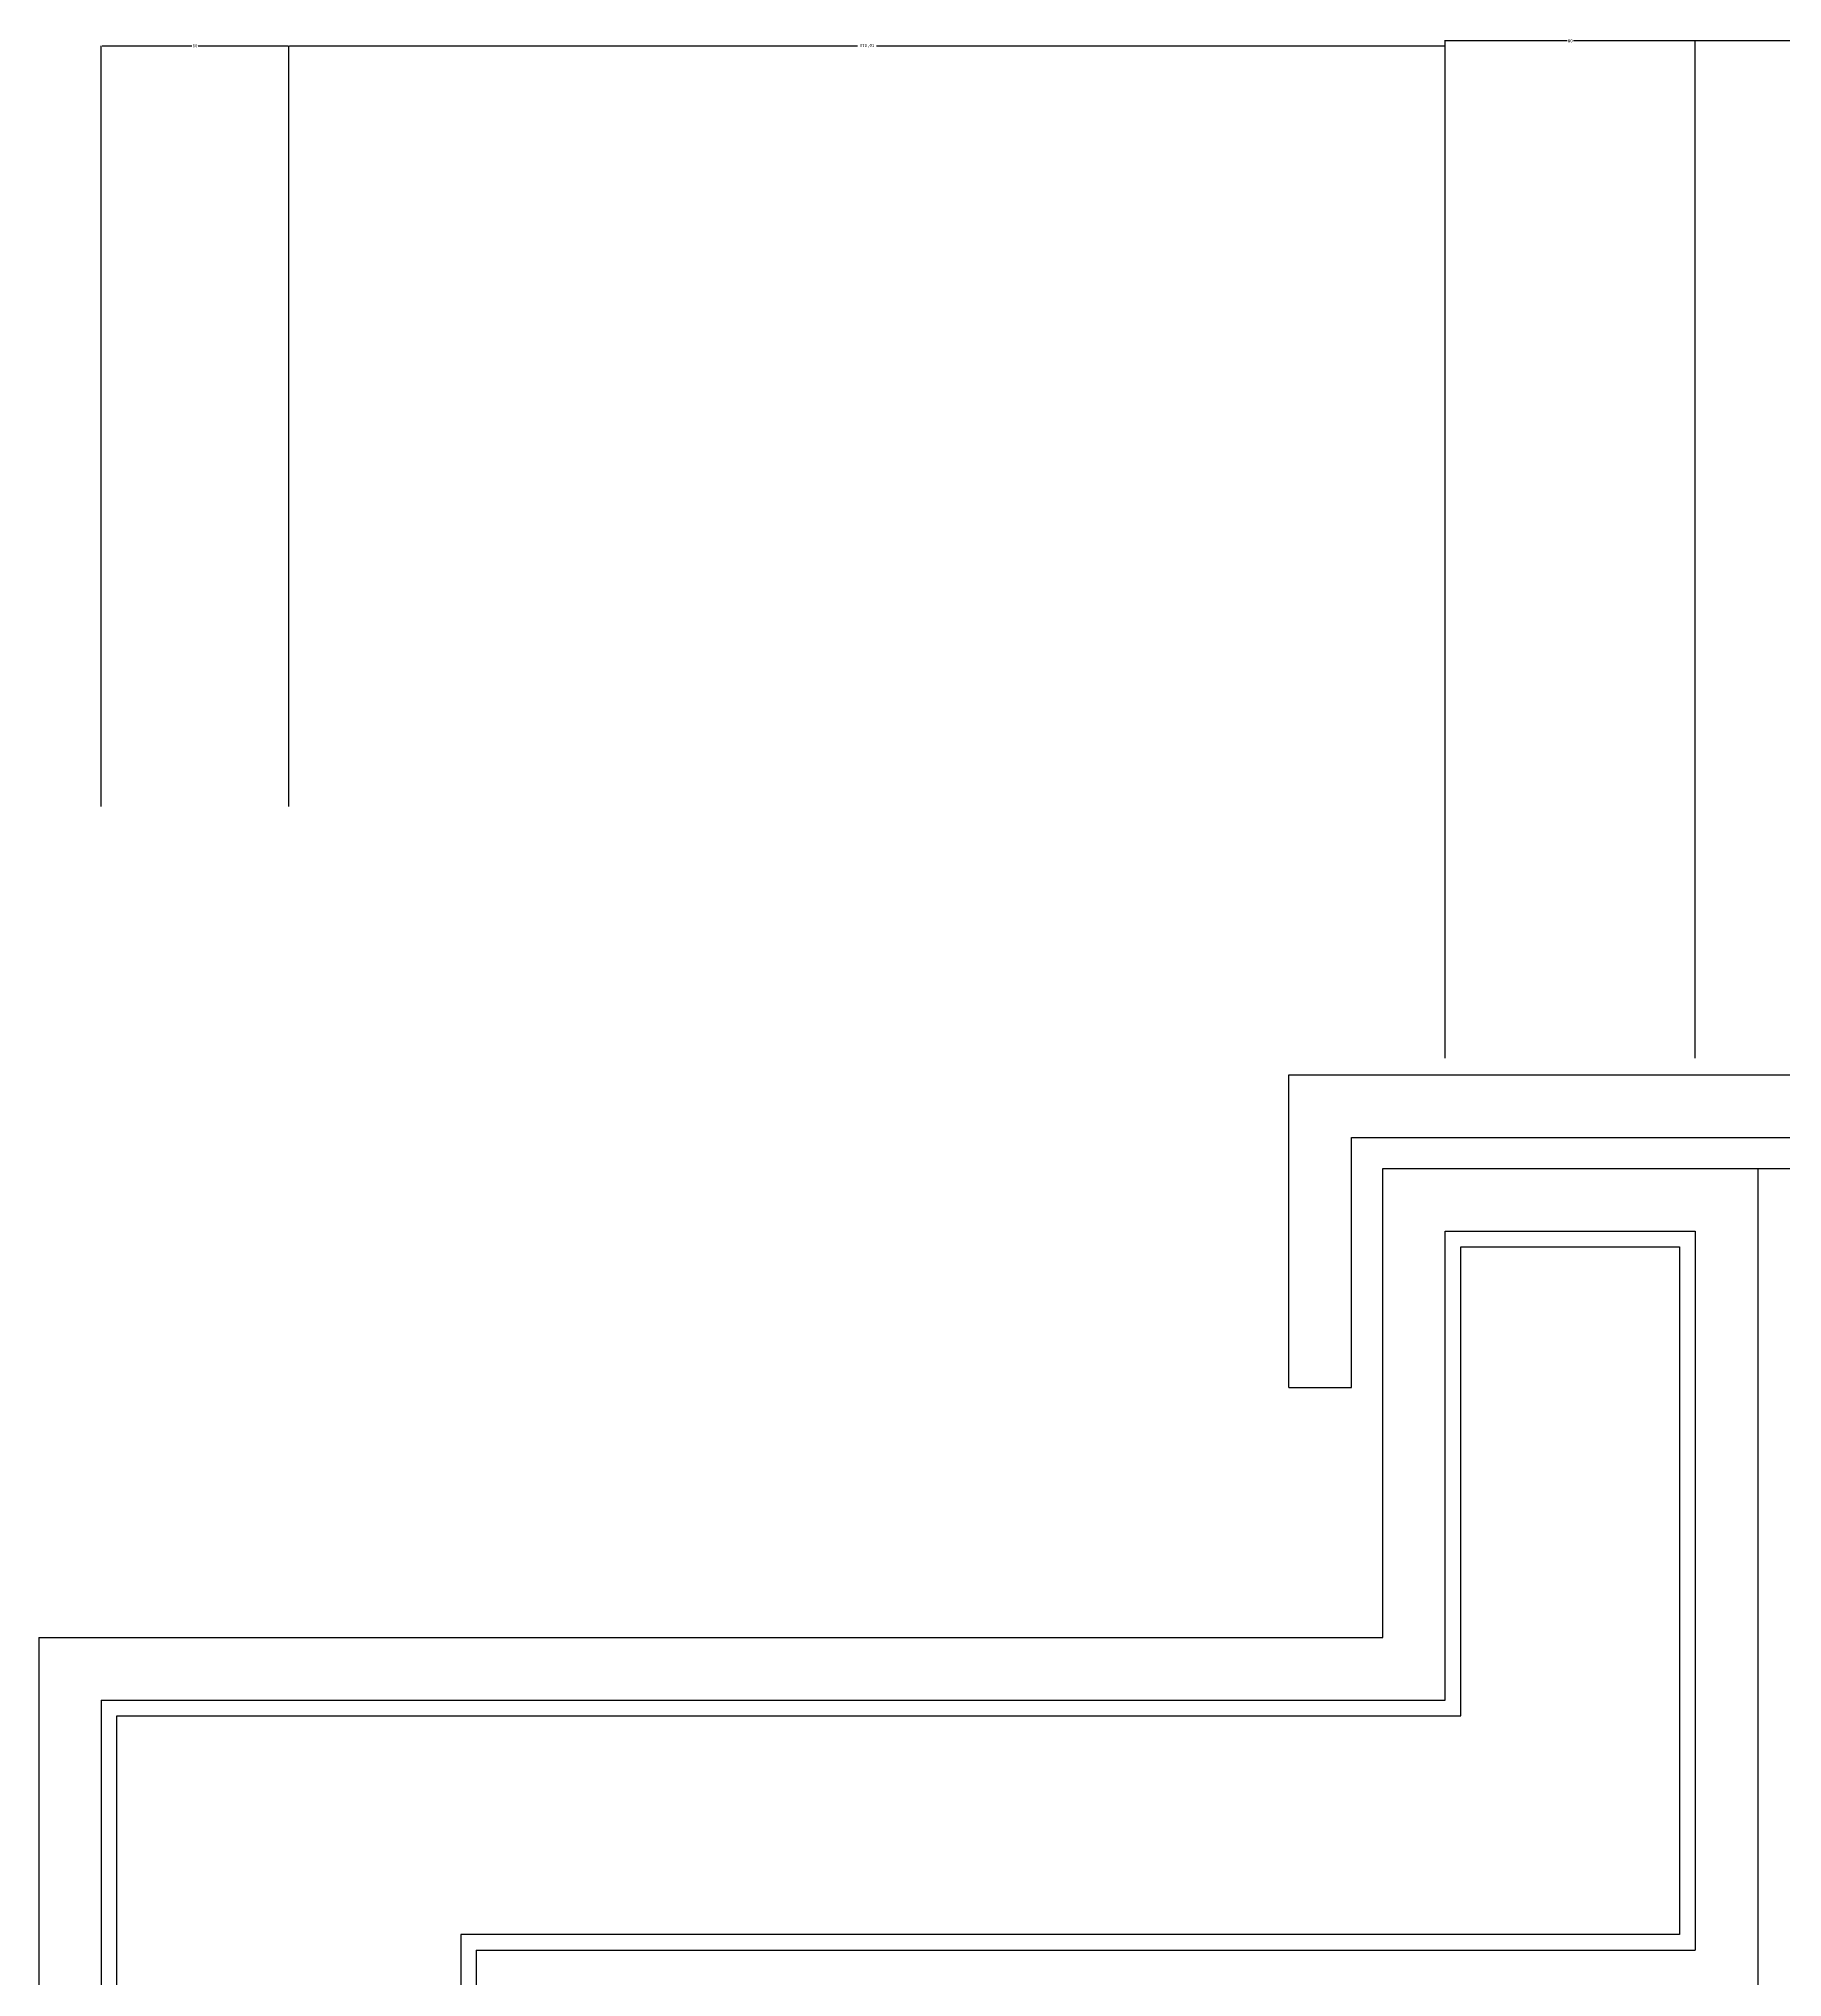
# Model space of a CAD drawing. Header units: metres. Extents: x 1061 to 3951, y 1905 to 3520.
# Drawn here: x 1218 to 1776, y 2900 to 3520 of the extents above; entities that cross this region are included whole.
import ezdxf

# ---------------------------------------------------------------- set-up
doc = ezdxf.new("R2010")
doc.units = ezdxf.units.M
for name, color, linetype in [('PUB_DIM', 3, 'Continuous'), ('PUB_WALL', 255, 'Continuous'), ('S_FLOOR', 2, 'Continuous'), ('S_SURFACE', 6, 'Continuous')]:
    doc.layers.add(name, color=color, linetype=linetype)
doc.dimstyles.get("Standard").update_dxf_attribs({"dimtxt": 2.5, "dimasz": 2.5, "dimexe": 1.25, "dimexo": 0.625, "dimtad": 1, "dimcen": 2.5, "dimazin": 3, "dimtfac": 1, "dimtmove": 0, "dimatfit": 3})

# ---------------------------------------------------------------- blocks, each defined once
blk = doc.blocks.new('*D4')
for p, q in [((2094.985, 3519.53), (1747.55, 3519.53)), ((1747.8, 3194.08), (1747.8, 3519.53)), ((2448.42, 3519.53), (2100.985, 3519.53)), ((2448.17, 3194.08), (2448.17, 3519.53))]:
    blk.add_line(p, q)
at = {"layer": 'Defpoints'}
for p in [(2448.17, 3519.53), (1747.8, 3194.08), (2448.17, 3194.08)]:
    blk.add_point(p, dxfattribs=at)
at = {"layer": 'PUB_DIM', "insert": (2097.985, 3519.53), "char_height": 1, "attachment_point": 5}
blk.add_mtext('700,37', dxfattribs=at)
blk = doc.blocks.new('*D5')
for p, q in [((1706.8, 3519.53), (1667.55, 3519.53)), ((1667.8, 3194.08), (1667.8, 3519.53)), ((1748.05, 3519.53), (1708.8, 3519.53)), ((1747.8, 3194.08), (1747.8, 3519.53))]:
    blk.add_line(p, q)
at = {"layer": 'Defpoints'}
for p in [(1747.8, 3519.53), (1667.8, 3194.08), (1747.8, 3194.08)]:
    blk.add_point(p, dxfattribs=at)
at = {"layer": 'PUB_DIM', "insert": (1707.8, 3519.53), "char_height": 1, "attachment_point": 5}
blk.add_mtext('80', dxfattribs=at)
blk = doc.blocks.new('*D8')
for p, q in [((1237.8, 3274.65), (1237.8, 3517.94)), ((1238.05, 3517.94), (1266.8, 3517.94)), ((1268.8, 3517.94), (1297.55, 3517.94)), ((1297.8, 3274.65), (1297.8, 3517.94))]:
    blk.add_line(p, q)
at = {"layer": 'Defpoints'}
for p in [(1237.8, 3517.94), (1237.8, 3274.65), (1297.8, 3274.65)]:
    blk.add_point(p, dxfattribs=at)
at = {"layer": 'PUB_DIM', "insert": (1267.8, 3517.94), "char_height": 1, "attachment_point": 5}
blk.add_mtext('60', dxfattribs=at)
blk = doc.blocks.new('*D9')
for p, q in [((1297.8, 3274.65), (1297.8, 3517.94)), ((1298.05, 3517.94), (1479.805, 3517.94)), ((1485.805, 3517.94), (1667.56, 3517.94)), ((1667.81, 3274.65), (1667.81, 3517.94))]:
    blk.add_line(p, q)
at = {"layer": 'Defpoints'}
for p in [(1297.8, 3517.94), (1297.8, 3274.65), (1667.81, 3274.65)]:
    blk.add_point(p, dxfattribs=at)
at = {"layer": 'PUB_DIM', "insert": (1482.805, 3517.94), "char_height": 1, "attachment_point": 5}
blk.add_mtext('370,01', dxfattribs=at)

msp = doc.modelspace()

# ---------------------------------------------------------------- linework, layer by layer
at = {"layer": 'PUB_WALL'}
for p, q in [((1617.8, 3188.8), (2578.18, 3188.8)), ((1617.8, 3088.8), (1617.8, 3188.8)), ((1637.8, 3168.8), (2558.18, 3168.8)), ((1637.8, 3088.8), (1637.8, 3168.8)), ((1617.8, 3088.8), (1637.8, 3088.8))]:
    msp.add_line(p, q, dxfattribs=at)
msp.add_lwpolyline([(1242.8, 2420.75), (1242.8, 2983.8), (1672.8, 2983.8), (1672.8, 3133.8), (1742.8, 3133.8), (1742.8, 2913.8), (1352.8, 2913.8), (1352.8, 2420.75)], dxfattribs=at)
at = {"layer": 'S_FLOOR'}
for p, q in [((1667.8, 2988.8), (1667.8, 3138.8)), ((1667.8, 3138.8), (1747.8, 3138.8)), ((1747.8, 3138.8), (1747.8, 2908.8)), ((1237.8, 2988.8), (1237.8, 2420.75)), ((1237.8, 2988.8), (1667.8, 2988.8)), ((1357.8, 2908.8), (1357.8, 2420.75)), ((1357.8, 2908.8), (1747.8, 2908.8))]:
    msp.add_line(p, q, dxfattribs=at)
at = {"layer": 'S_SURFACE'}
for p, q in [((1647.8, 3158.8), (2548.18, 3158.8)), ((1647.8, 3008.8), (1647.8, 3158.8)), ((1767.8, 3158.8), (1767.8, 2888.8)), ((1217.8, 3008.8), (1647.8, 3008.8)), ((1217.8, 3008.8), (1217.8, 2420.75))]:
    msp.add_line(p, q, dxfattribs=at)

# ---------------------------------------------------------------- dimensions: what is measured, and where the dimension line sits
at = {"layer": 'PUB_DIM'}
for base, p1, p2, picture, middle in [((1237.8, 3517.94), (1237.8, 3274.65), (1297.8, 3274.65), '*D8', (1267.8, 3517.94)), ((1297.8, 3517.94), (1297.8, 3274.65), (1667.81, 3274.65), '*D9', (1482.805, 3517.94)), ((1747.8, 3519.53), (1747.8, 3194.08), (1667.8, 3194.08), '*D5', (1707.8, 3519.53)), ((2448.17, 3519.53), (2448.17, 3194.08), (1747.8, 3194.08), '*D4', (2097.985, 3519.53))]:
    dim = msp.add_linear_dim(base=base, p1=p1, p2=p2, dimstyle='Standard', dxfattribs=at)
    dim.commit()
    dim.dimension.update_dxf_attribs({"geometry": picture, "text_midpoint": middle})

doc.saveas('drawing.dxf')
